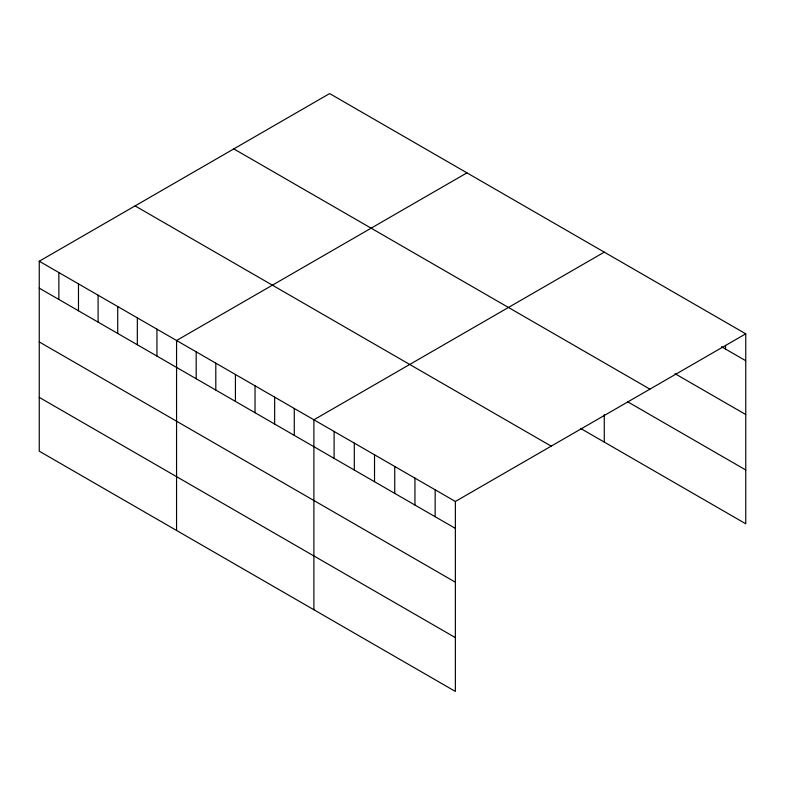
<?xml version="1.0" encoding="UTF-8"?>
<svg xmlns="http://www.w3.org/2000/svg" width="785" height="785" viewBox="0 0 785 785"><rect width="100%" height="100%" fill="white"/><g stroke="black" fill="none" stroke-linecap="round" stroke-linejoin="round"><path stroke-width="1.18" d="M39.25 261.228L455.369 501.468L455.369 691.428L39.25 451.179L39.25 261.228L329.631 93.572L745.75 333.821L745.75 523.772L580.517 428.384M466.947 172.857L176.566 340.504L176.566 530.464M604.273 252.142L313.892 419.789L313.892 609.739M455.369 501.468L745.75 333.821M721.493 346.735L745.75 360.737M675.012 373.699L745.75 414.539M233.802 148.895L649.921 389.144M627.509 401.704L745.75 469.97M135.079 205.896L551.198 446.145M39.25 288.134L455.369 528.384M39.25 341.936L455.369 582.185M39.25 397.377L455.369 637.616M725.536 345.39L725.536 349.06M604.273 414.588L604.273 442.092M435.165 489.801L435.165 516.716M414.951 478.134L414.951 505.04M394.737 466.467L394.737 493.373M374.524 454.79L374.524 481.705M354.31 443.123L354.31 470.038M334.106 431.456L334.106 458.371M294.277 408.465L294.277 435.371M274.652 397.132L274.652 424.047M255.037 385.808L255.037 412.724M235.421 374.484L235.421 401.39M215.806 363.161L215.806 390.066M196.191 351.827L196.191 378.743M156.951 329.18L156.951 356.096M137.336 317.856L137.336 344.762M117.721 306.523L117.721 333.439M98.105 295.199L98.105 322.115M78.48 283.876L78.48 310.791M58.865 272.552L58.865 299.458"/></g></svg>
